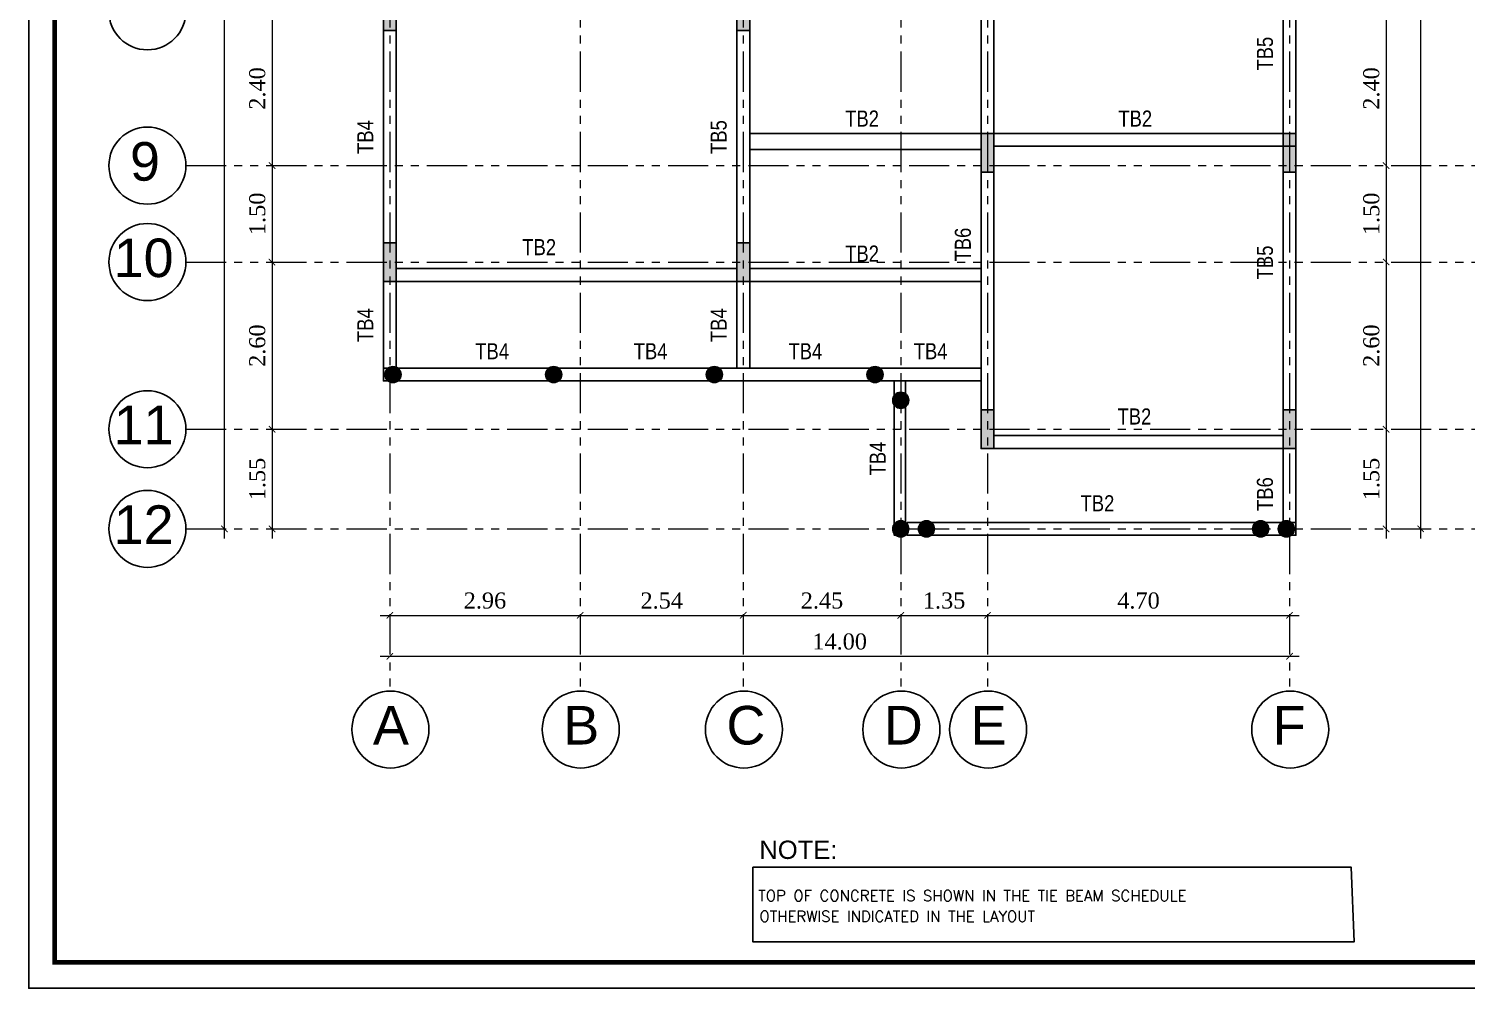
# Model space of a CAD drawing. Header units: metres. Extents: x 503482 to 1007323, y 2781056 to 5562345.
# Drawn here: x 503771.35 to 503793.72, y 2781078.7 to 2781093.62 of the extents above; entities that cross this region are included whole.
import ezdxf

# ---------------------------------------------------------------- set-up
doc = ezdxf.new("R2010")
doc.units = ezdxf.units.M
doc.header["$LTSCALE"] = 10
doc.header["$MEASUREMENT"] = 0
doc.header["$PDMODE"] = 3
doc.linetypes.add('PHANTOM2', pattern=[1.25, 0.625, -0.125, 0.125, -0.125, 0.125, -0.125])
doc.layers.get('0').update_dxf_attribs({"linetype": 'CONTINUOUS'})
doc.layers.get('DEFPOINTS').update_dxf_attribs({"linetype": 'CONTINUOUS'})
for name, color, linetype, lineweight in [('01_WALLS', 7, 'CONTINUOUS', 25), ('S-TIE BEAM', 3, 'CONTINUOUS', 25), ('TEXT', 254, 'CONTINUOUS', 13)]:
    doc.layers.add(name, color=color, linetype=linetype, lineweight=lineweight)
for name, color, linetype in [('A-TEXT', 2, 'CONTINUOUS'), ('A-VIEW-LN', 1, 'CONTINUOUS'), ('collumn', 7, 'CONTINUOUS'), ('G-BEAM TEXT', 4, 'CONTINUOUS'), ('M.TITLE BLOCK', 7, 'CONTINUOUS'), ('S-COL', 6, 'CONTINUOUS'), ('S-COL HATCH', 161, 'CONTINUOUS'), ('SH', 3, 'CONTINUOUS')]:
    doc.layers.add(name, color=color, linetype=linetype)
doc.styles.add('ANWAR', font='arial.ttf')
doc.styles.add('AREAL', font='times.ttf')
doc.styles.add('ARIELNARROW 30', font='ARIALN.TTF', dxfattribs={"height": 0.25})
doc.styles.add('ROMANS', font='ROMANS.SHX', dxfattribs={"width": 0.8, "height": 0.25})
doc.styles.add('TT', font='swissek.ttf')
doc.dimstyles.new('ANWER', dxfattribs={"dimtxt": 0.25, "dimasz": 0.1, "dimexe": 0.1, "dimexo": 0.25, "dimgap": 0.1, "dimtad": 1, "dimzin": 7, "dimdsep": 46, "dimtxsty": 'AREAL', "dimblk": 'ARCHTICK', "dimcen": 0.125, "dimdle": 0.15, "dimse1": 1, "dimse2": 1, "dimclrd": 41, "dimclre": 8, "dimclrt": 112, "dimadec": 0, "dimazin": 0, "dimtfac": 1, "dimtmove": 2, "dimatfit": 3, "dimfxl": 1, "dimtolj": 1, "dimtzin": 0, "dimlwd": 0, "dimlwe": 5, "dimarcsym": 0})

# ---------------------------------------------------------------- blocks, each defined once
blk = doc.blocks.new('_ArchTick')
at = {"color": 0, "linetype": 'ByBlock', "const_width": 0.15}
blk.add_lwpolyline([(-0.5, -0.5), (0.5, 0.5)], dxfattribs=at)
blk = doc.blocks.new('*D756')
at = {"layer": 'DEFPOINTS', "color": 0, "ltscale": 0.04, "transparency": 16777216}
for p in [(-15.157, -13.5), (-15.932, -15.9), (-15.157, -15.9)]:
    blk.add_point(p, dxfattribs=at)
at = {"layer": 'S-TIE BEAM', "color": 41, "lineweight": 0, "ltscale": 0.04, "transparency": 16777216}
blk.add_line((-15.932, -13.35), (-15.932, -16.05), dxfattribs=at)
at = {"layer": 'S-TIE BEAM', "color": 41, "lineweight": 0, "ltscale": 0.04, "transparency": 16777216, "xscale": 0.1, "yscale": 0.1, "zscale": 0.1}
for p, rotation in [((-15.932, -13.5), 90), ((-15.932, -15.9), 270)]:
    blk.add_blockref('_ArchTick', p, dxfattribs=dict(at, rotation=rotation))
at = {"layer": 'S-TIE BEAM', "color": 112, "ltscale": 0.04, "transparency": 16777216, "insert": (-16.16, -14.7), "char_height": 0.25, "attachment_point": 5, "rotation": 90, "style": 'AREAL'}
blk.add_mtext('\\A1;2.40', dxfattribs=at)
blk = doc.blocks.new('*D757')
at = {"layer": 'DEFPOINTS', "color": 0, "ltscale": 0.04, "transparency": 16777216}
for p in [(-15.157, -15.9), (-15.932, -17.4), (-15.157, -17.4)]:
    blk.add_point(p, dxfattribs=at)
at = {"layer": 'S-TIE BEAM', "color": 41, "lineweight": 0, "ltscale": 0.04, "transparency": 16777216}
blk.add_line((-15.932, -15.75), (-15.932, -17.55), dxfattribs=at)
at = {"layer": 'S-TIE BEAM', "color": 41, "lineweight": 0, "ltscale": 0.04, "transparency": 16777216, "xscale": 0.1, "yscale": 0.1, "zscale": 0.1}
for p, rotation in [((-15.932, -15.9), 90), ((-15.932, -17.4), 270)]:
    blk.add_blockref('_ArchTick', p, dxfattribs=dict(at, rotation=rotation))
at = {"layer": 'S-TIE BEAM', "color": 112, "ltscale": 0.04, "transparency": 16777216, "insert": (-16.16, -16.65), "char_height": 0.25, "attachment_point": 5, "rotation": 90, "style": 'AREAL'}
blk.add_mtext('\\A1;1.50', dxfattribs=at)
blk = doc.blocks.new('*D758')
at = {"layer": 'DEFPOINTS', "color": 0, "ltscale": 0.04, "transparency": 16777216}
for p in [(-15.157, -17.4), (-15.932, -20), (-15.157, -20)]:
    blk.add_point(p, dxfattribs=at)
at = {"layer": 'S-TIE BEAM', "color": 41, "lineweight": 0, "ltscale": 0.04, "transparency": 16777216}
blk.add_line((-15.932, -17.25), (-15.932, -20.15), dxfattribs=at)
at = {"layer": 'S-TIE BEAM', "color": 41, "lineweight": 0, "ltscale": 0.04, "transparency": 16777216, "xscale": 0.1, "yscale": 0.1, "zscale": 0.1}
for p, rotation in [((-15.932, -17.4), 90), ((-15.932, -20), 270)]:
    blk.add_blockref('_ArchTick', p, dxfattribs=dict(at, rotation=rotation))
at = {"layer": 'S-TIE BEAM', "color": 112, "ltscale": 0.04, "transparency": 16777216, "insert": (-16.16, -18.7), "char_height": 0.25, "attachment_point": 5, "rotation": 90, "style": 'AREAL'}
blk.add_mtext('\\A1;2.60', dxfattribs=at)
blk = doc.blocks.new('*D759')
at = {"layer": 'DEFPOINTS', "color": 0, "ltscale": 0.04, "transparency": 16777216}
for p in [(-15.157, -20), (-15.932, -21.55), (-15.157, -21.55)]:
    blk.add_point(p, dxfattribs=at)
at = {"layer": 'S-TIE BEAM', "color": 41, "lineweight": 0, "ltscale": 0.04, "transparency": 16777216}
blk.add_line((-15.932, -19.85), (-15.932, -21.7), dxfattribs=at)
at = {"layer": 'S-TIE BEAM', "color": 41, "lineweight": 0, "ltscale": 0.04, "transparency": 16777216, "xscale": 0.1, "yscale": 0.1, "zscale": 0.1}
for p, rotation in [((-15.932, -20), 90), ((-15.932, -21.55), 270)]:
    blk.add_blockref('_ArchTick', p, dxfattribs=dict(at, rotation=rotation))
at = {"layer": 'S-TIE BEAM', "color": 112, "ltscale": 0.04, "transparency": 16777216, "insert": (-16.16, -20.775), "char_height": 0.25, "attachment_point": 5, "rotation": 90, "style": 'AREAL'}
blk.add_mtext('\\A1;1.55', dxfattribs=at)
blk = doc.blocks.new('*D760')
at = {"layer": 'DEFPOINTS', "color": 0, "ltscale": 0.04, "transparency": 16777216}
for p in [(-16.673, -0.3), (-15.09, -0.3), (-16.077, -21.55)]:
    blk.add_point(p, dxfattribs=at)
at = {"layer": 'S-TIE BEAM', "color": 41, "lineweight": 0, "ltscale": 0.04, "transparency": 16777216}
blk.add_line((-16.673, -21.7), (-16.673, -0.15), dxfattribs=at)
at = {"layer": 'S-TIE BEAM', "color": 41, "lineweight": 0, "ltscale": 0.04, "transparency": 16777216, "xscale": 0.1, "yscale": 0.1, "zscale": 0.1}
for p, rotation in [((-16.673, -0.3), 90), ((-16.673, -21.55), 270)]:
    blk.add_blockref('_ArchTick', p, dxfattribs=dict(at, rotation=rotation))
at = {"layer": 'S-TIE BEAM', "color": 112, "ltscale": 0.04, "transparency": 16777216, "insert": (-16.901, -10.925), "char_height": 0.25, "attachment_point": 5, "rotation": 90, "style": 'AREAL'}
blk.add_mtext('\\A1;21.25', dxfattribs=at)
blk = doc.blocks.new('*D761')
at = {"layer": 'DEFPOINTS', "color": 0, "transparency": 16777216}
for p in [(-11.138, -22.895), (-14.1, -23.106), (-11.138, -23.106)]:
    blk.add_point(p, dxfattribs=at)
at = {"layer": 'S-COL', "color": 41, "linetype": 'Continuous', "lineweight": 0, "transparency": 16777216}
blk.add_line((-14.25, -22.895), (-10.988, -22.895), dxfattribs=at)
at = {"layer": 'S-COL', "color": 41, "lineweight": 0, "transparency": 16777216, "xscale": 0.1, "yscale": 0.1, "zscale": 0.1, "rotation": 180}
blk.add_blockref('_ArchTick', (-14.1, -22.895), dxfattribs=at)
at = {"layer": 'S-COL', "color": 41, "lineweight": 0, "transparency": 16777216, "xscale": 0.1, "yscale": 0.1, "zscale": 0.1}
blk.add_blockref('_ArchTick', (-11.138, -22.895), dxfattribs=at)
at = {"layer": 'S-COL', "color": 112, "transparency": 16777216, "insert": (-12.619, -22.667), "char_height": 0.25, "attachment_point": 5, "style": 'AREAL'}
blk.add_mtext('\\A1;2.96', dxfattribs=at)
blk = doc.blocks.new('*D762')
at = {"layer": 'DEFPOINTS', "color": 0, "transparency": 16777216}
for p in [(-8.6, -22.895), (-11.138, -23.106), (-8.6, -23.155)]:
    blk.add_point(p, dxfattribs=at)
at = {"layer": 'S-COL', "color": 41, "linetype": 'Continuous', "lineweight": 0, "transparency": 16777216}
blk.add_line((-11.288, -22.895), (-8.45, -22.895), dxfattribs=at)
at = {"layer": 'S-COL', "color": 41, "lineweight": 0, "transparency": 16777216, "xscale": 0.1, "yscale": 0.1, "zscale": 0.1, "rotation": 180}
blk.add_blockref('_ArchTick', (-11.138, -22.895), dxfattribs=at)
at = {"layer": 'S-COL', "color": 41, "lineweight": 0, "transparency": 16777216, "xscale": 0.1, "yscale": 0.1, "zscale": 0.1}
blk.add_blockref('_ArchTick', (-8.6, -22.895), dxfattribs=at)
at = {"layer": 'S-COL', "color": 112, "transparency": 16777216, "insert": (-9.869, -22.667), "char_height": 0.25, "attachment_point": 5, "style": 'AREAL'}
blk.add_mtext('\\A1;2.54', dxfattribs=at)
blk = doc.blocks.new('*D763')
at = {"layer": 'DEFPOINTS', "color": 0, "transparency": 16777216}
for p in [(-6.15, -22.895), (-8.6, -23.155), (-6.15, -23.155)]:
    blk.add_point(p, dxfattribs=at)
at = {"layer": 'S-COL', "color": 41, "linetype": 'Continuous', "lineweight": 0, "transparency": 16777216}
blk.add_line((-8.75, -22.895), (-6, -22.895), dxfattribs=at)
at = {"layer": 'S-COL', "color": 41, "lineweight": 0, "transparency": 16777216, "xscale": 0.1, "yscale": 0.1, "zscale": 0.1, "rotation": 180}
blk.add_blockref('_ArchTick', (-8.6, -22.895), dxfattribs=at)
at = {"layer": 'S-COL', "color": 41, "lineweight": 0, "transparency": 16777216, "xscale": 0.1, "yscale": 0.1, "zscale": 0.1}
blk.add_blockref('_ArchTick', (-6.15, -22.895), dxfattribs=at)
at = {"layer": 'S-COL', "color": 112, "transparency": 16777216, "insert": (-7.375, -22.667), "char_height": 0.25, "attachment_point": 5, "style": 'AREAL'}
blk.add_mtext('\\A1;2.45', dxfattribs=at)
blk = doc.blocks.new('*D764')
at = {"layer": 'DEFPOINTS', "color": 0, "transparency": 16777216}
for p in [(-4.8, -22.895), (-6.15, -23.155), (-4.8, -23.155)]:
    blk.add_point(p, dxfattribs=at)
at = {"layer": 'S-COL', "color": 41, "linetype": 'Continuous', "lineweight": 0, "transparency": 16777216}
blk.add_line((-6.3, -22.895), (-4.65, -22.895), dxfattribs=at)
at = {"layer": 'S-COL', "color": 41, "lineweight": 0, "transparency": 16777216, "xscale": 0.1, "yscale": 0.1, "zscale": 0.1, "rotation": 180}
blk.add_blockref('_ArchTick', (-6.15, -22.895), dxfattribs=at)
at = {"layer": 'S-COL', "color": 41, "lineweight": 0, "transparency": 16777216, "xscale": 0.1, "yscale": 0.1, "zscale": 0.1}
blk.add_blockref('_ArchTick', (-4.8, -22.895), dxfattribs=at)
at = {"layer": 'S-COL', "color": 112, "transparency": 16777216, "insert": (-5.475, -22.667), "char_height": 0.25, "attachment_point": 5, "style": 'AREAL'}
blk.add_mtext('\\A1;1.35', dxfattribs=at)
blk = doc.blocks.new('*D765')
at = {"layer": 'DEFPOINTS', "color": 0, "transparency": 16777216}
for p in [(-0.1, -22.895), (-4.8, -23.155), (-0.1, -23.155)]:
    blk.add_point(p, dxfattribs=at)
at = {"layer": 'S-COL', "color": 41, "linetype": 'Continuous', "lineweight": 0, "transparency": 16777216}
blk.add_line((-4.95, -22.895), (0.05, -22.895), dxfattribs=at)
at = {"layer": 'S-COL', "color": 41, "lineweight": 0, "transparency": 16777216, "xscale": 0.1, "yscale": 0.1, "zscale": 0.1, "rotation": 180}
blk.add_blockref('_ArchTick', (-4.8, -22.895), dxfattribs=at)
at = {"layer": 'S-COL', "color": 41, "lineweight": 0, "transparency": 16777216, "xscale": 0.1, "yscale": 0.1, "zscale": 0.1}
blk.add_blockref('_ArchTick', (-0.1, -22.895), dxfattribs=at)
at = {"layer": 'S-COL', "color": 112, "transparency": 16777216, "insert": (-2.45, -22.667), "char_height": 0.25, "attachment_point": 5, "style": 'AREAL'}
blk.add_mtext('\\A1;4.70', dxfattribs=at)
blk = doc.blocks.new('*D766')
at = {"layer": 'DEFPOINTS', "color": 0, "ltscale": 0.04, "transparency": 16777216}
for p in [(-0.1, -23.532), (-14.1, -23.906), (-0.1, -23.906)]:
    blk.add_point(p, dxfattribs=at)
at = {"layer": 'S-TIE BEAM', "color": 41, "lineweight": 0, "ltscale": 0.04, "transparency": 16777216}
blk.add_line((-14.25, -23.532), (0.05, -23.532), dxfattribs=at)
at = {"layer": 'S-TIE BEAM', "color": 41, "lineweight": 0, "ltscale": 0.04, "transparency": 16777216, "xscale": 0.1, "yscale": 0.1, "zscale": 0.1, "rotation": 180}
blk.add_blockref('_ArchTick', (-14.1, -23.532), dxfattribs=at)
at = {"layer": 'S-TIE BEAM', "color": 41, "lineweight": 0, "ltscale": 0.04, "transparency": 16777216, "xscale": 0.1, "yscale": 0.1, "zscale": 0.1}
blk.add_blockref('_ArchTick', (-0.1, -23.532), dxfattribs=at)
at = {"layer": 'S-TIE BEAM', "color": 112, "ltscale": 0.04, "transparency": 16777216, "insert": (-7.1, -23.304), "char_height": 0.25, "attachment_point": 5, "style": 'AREAL'}
blk.add_mtext('\\A1;14.00', dxfattribs=at)
blk = doc.blocks.new('*D774')
at = {"layer": 'DEFPOINTS', "color": 0, "ltscale": 0.04, "transparency": 16777216}
for p in [(2.176, -13.5), (1.402, -15.9), (2.176, -15.9)]:
    blk.add_point(p, dxfattribs=at)
at = {"layer": 'S-TIE BEAM', "color": 41, "lineweight": 0, "ltscale": 0.04, "transparency": 16777216}
blk.add_line((1.402, -13.35), (1.402, -16.05), dxfattribs=at)
at = {"layer": 'S-TIE BEAM', "color": 41, "lineweight": 0, "ltscale": 0.04, "transparency": 16777216, "xscale": 0.1, "yscale": 0.1, "zscale": 0.1}
for p, rotation in [((1.402, -13.5), 90), ((1.402, -15.9), 270)]:
    blk.add_blockref('_ArchTick', p, dxfattribs=dict(at, rotation=rotation))
at = {"layer": 'S-TIE BEAM', "color": 112, "ltscale": 0.04, "transparency": 16777216, "insert": (1.174, -14.7), "char_height": 0.25, "attachment_point": 5, "rotation": 90, "style": 'AREAL'}
blk.add_mtext('\\A1;2.40', dxfattribs=at)
blk = doc.blocks.new('*D775')
at = {"layer": 'DEFPOINTS', "color": 0, "ltscale": 0.04, "transparency": 16777216}
for p in [(2.176, -15.9), (1.402, -17.4), (2.176, -17.4)]:
    blk.add_point(p, dxfattribs=at)
at = {"layer": 'S-TIE BEAM', "color": 41, "lineweight": 0, "ltscale": 0.04, "transparency": 16777216}
blk.add_line((1.402, -15.75), (1.402, -17.55), dxfattribs=at)
at = {"layer": 'S-TIE BEAM', "color": 41, "lineweight": 0, "ltscale": 0.04, "transparency": 16777216, "xscale": 0.1, "yscale": 0.1, "zscale": 0.1}
for p, rotation in [((1.402, -15.9), 90), ((1.402, -17.4), 270)]:
    blk.add_blockref('_ArchTick', p, dxfattribs=dict(at, rotation=rotation))
at = {"layer": 'S-TIE BEAM', "color": 112, "ltscale": 0.04, "transparency": 16777216, "insert": (1.174, -16.65), "char_height": 0.25, "attachment_point": 5, "rotation": 90, "style": 'AREAL'}
blk.add_mtext('\\A1;1.50', dxfattribs=at)
blk = doc.blocks.new('*D776')
at = {"layer": 'DEFPOINTS', "color": 0, "ltscale": 0.04, "transparency": 16777216}
for p in [(2.176, -17.4), (1.402, -20), (2.176, -20)]:
    blk.add_point(p, dxfattribs=at)
at = {"layer": 'S-TIE BEAM', "color": 41, "lineweight": 0, "ltscale": 0.04, "transparency": 16777216}
blk.add_line((1.402, -17.25), (1.402, -20.15), dxfattribs=at)
at = {"layer": 'S-TIE BEAM', "color": 41, "lineweight": 0, "ltscale": 0.04, "transparency": 16777216, "xscale": 0.1, "yscale": 0.1, "zscale": 0.1}
for p, rotation in [((1.402, -17.4), 90), ((1.402, -20), 270)]:
    blk.add_blockref('_ArchTick', p, dxfattribs=dict(at, rotation=rotation))
at = {"layer": 'S-TIE BEAM', "color": 112, "ltscale": 0.04, "transparency": 16777216, "insert": (1.174, -18.7), "char_height": 0.25, "attachment_point": 5, "rotation": 90, "style": 'AREAL'}
blk.add_mtext('\\A1;2.60', dxfattribs=at)
blk = doc.blocks.new('*D741')
at = {"layer": 'DEFPOINTS', "color": 0, "ltscale": 0.04, "transparency": 16777216}
for p in [(2.176, -20), (1.402, -21.55), (2.176, -21.55)]:
    blk.add_point(p, dxfattribs=at)
at = {"layer": 'S-TIE BEAM', "color": 41, "lineweight": 0, "ltscale": 0.04, "transparency": 16777216}
blk.add_line((1.402, -19.85), (1.402, -21.7), dxfattribs=at)
at = {"layer": 'S-TIE BEAM', "color": 41, "lineweight": 0, "ltscale": 0.04, "transparency": 16777216, "xscale": 0.1, "yscale": 0.1, "zscale": 0.1}
for p, rotation in [((1.402, -20), 90), ((1.402, -21.55), 270)]:
    blk.add_blockref('_ArchTick', p, dxfattribs=dict(at, rotation=rotation))
at = {"layer": 'S-TIE BEAM', "color": 112, "ltscale": 0.04, "transparency": 16777216, "insert": (1.174, -20.775), "char_height": 0.25, "attachment_point": 5, "rotation": 90, "style": 'AREAL'}
blk.add_mtext('\\A1;1.55', dxfattribs=at)
blk = doc.blocks.new('*D742')
at = {"layer": 'DEFPOINTS', "color": 0, "ltscale": 0.04, "transparency": 16777216}
for p in [(1.94, -0.3), (2.244, -0.3), (1.257, -21.55)]:
    blk.add_point(p, dxfattribs=at)
at = {"layer": 'S-TIE BEAM', "color": 41, "lineweight": 0, "ltscale": 0.04, "transparency": 16777216}
blk.add_line((1.94, -21.7), (1.94, -0.15), dxfattribs=at)
at = {"layer": 'S-TIE BEAM', "color": 41, "lineweight": 0, "ltscale": 0.04, "transparency": 16777216, "xscale": 0.1, "yscale": 0.1, "zscale": 0.1}
for p, rotation in [((1.94, -0.3), 90), ((1.94, -21.55), 270)]:
    blk.add_blockref('_ArchTick', p, dxfattribs=dict(at, rotation=rotation))
at = {"layer": 'S-TIE BEAM', "color": 112, "ltscale": 0.04, "transparency": 16777216, "insert": (1.713, -10.925), "char_height": 0.25, "attachment_point": 5, "rotation": 90, "style": 'AREAL'}
blk.add_mtext('\\A1;21.25', dxfattribs=at)
blk = doc.blocks.new('A$Ca7303c29')
at = {"layer": '01_WALLS', "ltscale": 0.04}
h = blk.add_hatch(color=161, dxfattribs=at)
h.dxf.hatch_style = 1
h.paths.add_polyline_path([(9.2, 0.3), (9.4, 0.3), (9.4, -0.3), (9.2, -0.3)])
h = blk.add_hatch(color=161, dxfattribs=at)
h.dxf.hatch_style = 1
h.paths.add_polyline_path([(13.9, -1.705), (14.1, -1.705), (14.1, -2.305), (13.9, -2.305)])
h = blk.add_hatch(color=161, dxfattribs=at)
h.dxf.hatch_style = 1
h.paths.add_polyline_path([(-0.1, -2.898), (0.1, -2.898), (0.1, -3.098), (-0.1, -3.098)])
h = blk.add_hatch(color=161, dxfattribs=at)
h.dxf.hatch_style = 1
h.paths.add_polyline_path([(5.4, -2.898), (5.6, -2.898), (5.6, -3.098), (5.4, -3.098)])
h = blk.add_hatch(color=161, dxfattribs=at)
h.dxf.hatch_style = 1
h.paths.add_polyline_path([(-0.1, -4.108), (0.1, -4.108), (0.1, -4.708), (-0.1, -4.708)])
h = blk.add_hatch(color=161, dxfattribs=at)
h.dxf.hatch_style = 1
h.paths.add_polyline_path([(5.6, -4.108), (5.4, -4.108), (5.4, -4.708), (5.6, -4.708)])
h = blk.add_hatch(color=161, dxfattribs=at)
h.dxf.hatch_style = 1
h.paths.add_polyline_path([(5.6, -5.218), (5.4, -5.218), (5.4, -5.618), (5.6, -5.618)])
h = blk.add_hatch(color=161, dxfattribs=at)
h.dxf.hatch_style = 1
h.paths.add_polyline_path([(9.2, -9.5), (9.4, -9.5), (9.4, -10.1), (9.2, -10.1)])
at = {"layer": 'S-COL HATCH', "ltscale": 0.04}
h = blk.add_hatch(color=161, dxfattribs=at)
h.dxf.hatch_style = 1
h.paths.add_polyline_path([(13.9, 0.3), (14.1, 0.3), (14.1, -0.3), (13.9, -0.3)])
h = blk.add_hatch(color=161, dxfattribs=at)
h.dxf.hatch_style = 1
h.paths.add_polyline_path([(9.2, -1.705), (9.4, -1.705), (9.4, -2.305), (9.2, -2.305)])
h = blk.add_hatch(color=161, dxfattribs=at)
h.dxf.hatch_style = 1
h.paths.add_polyline_path([(9.2, -5.418), (9.4, -5.418), (9.4, -6.018), (9.2, -6.018)])
h = blk.add_hatch(color=161, dxfattribs=at)
h.dxf.hatch_style = 1
h.paths.add_polyline_path([(13.9, -5.602), (14.1, -5.602), (14.1, -6.202), (13.9, -6.202)])
h = blk.add_hatch(color=161, dxfattribs=at)
h.dxf.hatch_style = 1
h.paths.add_polyline_path([(-0.1, -9.009), (0.1, -9.009), (0.1, -9.609), (-0.1, -9.609)])
h = blk.add_hatch(color=161, dxfattribs=at)
h.dxf.hatch_style = 1
h.paths.add_polyline_path([(5.4, -9.35), (5.6, -9.35), (5.6, -9.95), (5.4, -9.95)])
h = blk.add_hatch(color=161, dxfattribs=at)
h.dxf.hatch_style = 1
h.paths.add_polyline_path([(13.9, -11.1), (14.1, -11.1), (14.1, -11.7), (13.9, -11.7)])
h = blk.add_hatch(color=161, dxfattribs=at)
h.dxf.hatch_style = 1
h.paths.add_polyline_path([(-0.1, -12.9), (0.1, -12.9), (0.1, -13.5), (-0.1, -13.5)])
h = blk.add_hatch(color=161, dxfattribs=at)
h.dxf.hatch_style = 1
h.paths.add_polyline_path([(5.4, -12.9), (5.6, -12.9), (5.6, -13.5), (5.4, -13.5)])
h = blk.add_hatch(color=161, dxfattribs=at)
h.dxf.hatch_style = 1
h.paths.add_polyline_path([(9.2, -15.1), (9.4, -15.1), (9.4, -15.7), (9.2, -15.7)])
h = blk.add_hatch(color=161, dxfattribs=at)
h.dxf.hatch_style = 1
h.paths.add_polyline_path([(13.9, -15.1), (14.1, -15.1), (14.1, -15.7), (13.9, -15.7)])
h = blk.add_hatch(color=161, dxfattribs=at)
h.dxf.hatch_style = 1
h.paths.add_polyline_path([(-0.1, -16.8), (0.1, -16.8), (0.1, -17.4), (-0.1, -17.4)])
h = blk.add_hatch(color=161, dxfattribs=at)
h.dxf.hatch_style = 1
h.paths.add_polyline_path([(5.4, -16.8), (5.6, -16.8), (5.6, -17.4), (5.4, -17.4)])
h = blk.add_hatch(color=161, dxfattribs=at)
h.dxf.hatch_style = 1
edge = h.paths.add_edge_path()
edge.add_arc((0.05, -18.85), 0.125, 0, 360)
h = blk.add_hatch(color=161, dxfattribs=at)
h.dxf.hatch_style = 1
edge = h.paths.add_edge_path()
edge.add_arc((2.55, -18.85), 0.125, 0, 360)
h = blk.add_hatch(color=161, dxfattribs=at)
h.dxf.hatch_style = 1
edge = h.paths.add_edge_path()
edge.add_arc((5.05, -18.85), 0.125, 0, 360)
h = blk.add_hatch(color=161, dxfattribs=at)
h.dxf.hatch_style = 1
edge = h.paths.add_edge_path()
edge.add_arc((7.55, -18.85), 0.125, 0, 360)
h = blk.add_hatch(color=161, dxfattribs=at)
h.dxf.hatch_style = 1
edge = h.paths.add_edge_path()
edge.add_arc((7.95, -19.25), 0.125, 0, 360)
h = blk.add_hatch(color=161, dxfattribs=at)
h.dxf.hatch_style = 1
h.paths.add_polyline_path([(9.2, -19.4), (9.4, -19.4), (9.4, -20), (9.2, -20)])
h = blk.add_hatch(color=161, dxfattribs=at)
h.dxf.hatch_style = 1
h.paths.add_polyline_path([(13.9, -19.4), (14.1, -19.4), (14.1, -20), (13.9, -20)])
h = blk.add_hatch(color=161, dxfattribs=at)
h.dxf.hatch_style = 1
edge = h.paths.add_edge_path()
edge.add_arc((7.95, -21.25), 0.125, 0, 360)
h = blk.add_hatch(color=161, dxfattribs=at)
h.dxf.hatch_style = 1
edge = h.paths.add_edge_path()
edge.add_arc((8.35, -21.25), 0.125, 0, 360)
h = blk.add_hatch(color=161, dxfattribs=at)
h.dxf.hatch_style = 1
edge = h.paths.add_edge_path()
edge.add_arc((13.55, -21.25), 0.125, 0, 360)
h = blk.add_hatch(color=161, dxfattribs=at)
h.dxf.hatch_style = 1
edge = h.paths.add_edge_path()
edge.add_arc((13.95, -21.25), 0.125, 0, 360)
at = {"layer": '01_WALLS', "color": 6, "ltscale": 0.04}
for points in [[(-0.1, -2.898), (0.1, -2.898), (0.1, -3.098), (-0.1, -3.098)], [(5.4, -2.898), (5.6, -2.898), (5.6, -3.098), (5.4, -3.098)], [(-0.1, -4.108), (0.1, -4.108), (0.1, -4.708), (-0.1, -4.708)], [(5.6, -4.108), (5.4, -4.108), (5.4, -4.708), (5.6, -4.708)], [(5.6, -5.218), (5.4, -5.218), (5.4, -5.618), (5.6, -5.618)], [(9.2, -9.5), (9.4, -9.5), (9.4, -10.1), (9.2, -10.1)]]:
    blk.add_lwpolyline(points, close=True, dxfattribs=at)
at = {"layer": 'S-COL', "color": 6, "ltscale": 0.04}
for points in [[(9.2, 0.3), (9.4, 0.3), (9.4, -0.3), (9.2, -0.3)], [(13.9, 0.3), (14.1, 0.3), (14.1, -0.3), (13.9, -0.3)], [(9.2, -1.705), (9.4, -1.705), (9.4, -2.305), (9.2, -2.305)], [(9.2, -5.418), (9.4, -5.418), (9.4, -6.018), (9.2, -6.018)], [(13.9, -5.602), (14.1, -5.602), (14.1, -6.202), (13.9, -6.202)], [(-0.1, -9.009), (0.1, -9.009), (0.1, -9.609), (-0.1, -9.609)], [(5.4, -9.35), (5.6, -9.35), (5.6, -9.95), (5.4, -9.95)], [(13.9, -11.1), (14.1, -11.1), (14.1, -11.7), (13.9, -11.7)], [(-0.1, -12.9), (0.1, -12.9), (0.1, -13.5), (-0.1, -13.5)], [(5.4, -12.9), (5.6, -12.9), (5.6, -13.5), (5.4, -13.5)], [(9.2, -15.1), (9.4, -15.1), (9.4, -15.7), (9.2, -15.7)], [(13.9, -15.1), (14.1, -15.1), (14.1, -15.7), (13.9, -15.7)], [(-0.1, -16.8), (0.1, -16.8), (0.1, -17.4), (-0.1, -17.4)], [(5.4, -16.8), (5.6, -16.8), (5.6, -17.4), (5.4, -17.4)], [(9.2, -19.4), (9.4, -19.4), (9.4, -20), (9.2, -20)], [(13.9, -19.4), (14.1, -19.4), (14.1, -20), (13.9, -20)]]:
    blk.add_lwpolyline(points, close=True, dxfattribs=at)
for centre in [(0.05, -18.85), (2.55, -18.85), (5.05, -18.85), (7.55, -18.85), (7.95, -19.25), (7.95, -21.25), (8.35, -21.25), (13.55, -21.25), (13.95, -21.25)]:
    blk.add_circle(centre, 0.125, dxfattribs=at)
at = {"layer": 'S-COL HATCH', "color": 6, "ltscale": 0.04}
blk.add_lwpolyline([(13.9, -1.705), (14.1, -1.705), (14.1, -2.305), (13.9, -2.305)], close=True, dxfattribs=at)
blk = doc.blocks.new('A$C9677af75')
at = {"color": 252}
for centre in [(-17.871, -13.5), (-17.871, -15.9), (-17.871, -17.4), (-17.871, -20), (-17.871, -21.55), (-14.09, -24.671), (-11.129, -24.671), (-8.59, -24.671), (-6.14, -24.671), (-4.79, -24.671), (-0.09, -24.671)]:
    blk.add_circle(centre, 0.599, dxfattribs=at)
at = {"layer": 'A-VIEW-LN', "color": 252, "linetype": 'PHANTOM2', "lineweight": 5, "ltscale": 0.1}
for p, q in [((-14.1, 2.123), (-14.1, -24.071)), ((-11.138, 2.123), (-11.138, -24.071)), ((-8.6, 2.123), (-8.6, -24.071)), ((-6.15, 2.123), (-6.15, -24.071)), ((-4.8, 2.123), (-4.8, -24.071)), ((-0.1, 2.123), (-0.1, -24.071)), ((-17.271, -15.9), (2.858, -15.9)), ((-17.271, -17.4), (2.858, -17.4)), ((-17.271, -20), (2.858, -20)), ((-17.271, -21.55), (2.858, -21.55))]:
    blk.add_line(p, q, dxfattribs=at)
at = {"layer": 'A-TEXT', "style": 'ANWAR'}
for s, p in [('9', (-18.142, -16.134)), ('10', (-18.396, -17.634)), ('11', (-18.396, -20.234)), ('12', (-18.396, -21.784)), ('A', (-14.362, -24.904)), ('B', (-11.4, -24.904)), ('C', (-8.862, -24.904)), ('D', (-6.412, -24.904)), ('E', (-5.062, -24.904)), ('F', (-0.362, -24.904))]:
    blk.add_text(s, height=0.6, dxfattribs=at).set_placement(p)
at = {"layer": 'S-COL'}
for base, p1, p2, picture, middle in [((-11.138, -22.895), (-14.1, -23.106), (-11.138, -23.106), '*D761', (-12.619, -22.667)), ((-8.6, -22.895), (-11.138, -23.106), (-8.6, -23.155), '*D762', (-9.869, -22.667)), ((-6.15, -22.895), (-8.6, -23.155), (-6.15, -23.155), '*D763', (-7.375, -22.667)), ((-4.8, -22.895), (-6.15, -23.155), (-4.8, -23.155), '*D764', (-5.475, -22.667)), ((-0.1, -22.895), (-4.8, -23.155), (-0.1, -23.155), '*D765', (-2.45, -22.667))]:
    dim = blk.add_linear_dim(base=base, p1=p1, p2=p2, dimstyle='ANWER', override={"dimfxl": 0.125, "dimfxlon": 1}, dxfattribs=at)
    dim.commit()
    dim.dimension.update_dxf_attribs({"geometry": picture, "text_midpoint": middle})
at = {"layer": 'S-TIE BEAM', "ltscale": 0.04}
for base, p1, p2, picture, middle in [((-16.673, -0.3), (-16.077, -21.55), (-15.09, -0.3), '*D760', (-16.901, -10.925)), ((1.94, -0.3), (1.257, -21.55), (2.244, -0.3), '*D742', (1.713, -10.925)), ((-15.932, -15.9), (-15.157, -13.5), (-15.157, -15.9), '*D756', (-16.16, -14.7)), ((1.402, -15.9), (2.176, -13.5), (2.176, -15.9), '*D774', (1.174, -14.7)), ((-15.932, -17.4), (-15.157, -15.9), (-15.157, -17.4), '*D757', (-16.16, -16.65)), ((1.402, -17.4), (2.176, -15.9), (2.176, -17.4), '*D775', (1.174, -16.65)), ((-15.932, -20), (-15.157, -17.4), (-15.157, -20), '*D758', (-16.16, -18.7)), ((1.402, -20), (2.176, -17.4), (2.176, -20), '*D776', (1.174, -18.7)), ((-15.932, -21.55), (-15.157, -20), (-15.157, -21.55), '*D759', (-16.16, -20.775)), ((1.402, -21.55), (2.176, -20), (2.176, -21.55), '*D741', (1.174, -20.775))]:
    dim = blk.add_linear_dim(base=base, p1=p1, p2=p2, angle=90, dimstyle='ANWER', dxfattribs=at)
    dim.commit()
    dim.dimension.update_dxf_attribs({"geometry": picture, "text_midpoint": middle})
dim = blk.add_linear_dim(base=(-0.1, -23.532), p1=(-14.1, -23.906), p2=(-0.1, -23.906), dimstyle='ANWER', dxfattribs=at)
dim.commit()
dim.dimension.update_dxf_attribs({"geometry": '*D766', "text_midpoint": (-7.1, -23.304)})

msp = doc.modelspace()

# ---------------------------------------------------------------- linework, layer by layer
at = {"layer": 'collumn', "color": 1, "ltscale": 24}
msp.add_lwpolyline([(503782.614, 2781080.584), (503791.924, 2781080.584), (503791.973, 2781079.424), (503782.614, 2781079.424)], close=True, dxfattribs=at)
at = {"layer": 'M.TITLE BLOCK', "color": 253, "linetype": 'Continuous', "ltscale": 24}
msp.add_lwpolyline([(503771.349, 2781112.871), (503821.011, 2781112.871), (503821.011, 2781078.7), (503771.349, 2781078.7)], close=True, dxfattribs=at)
msp.add_lwpolyline([(503771.349, 2781112.871), (503821.011, 2781112.871), (503821.011, 2781078.7), (503771.349, 2781078.7)], close=True, dxfattribs=at)
at = {"layer": 'M.TITLE BLOCK', "color": 252, "const_width": 0.0705}
msp.add_lwpolyline([(503771.753, 2781112.467), (503820.607, 2781112.467), (503820.607, 2781079.104), (503771.753, 2781079.104)], close=True, dxfattribs=at)
msp.add_lwpolyline([(503771.753, 2781112.467), (503820.607, 2781112.467), (503820.607, 2781079.104), (503771.753, 2781079.104)], close=True, dxfattribs=at)
at = {"layer": 'S-TIE BEAM', "ltscale": 0.04}
for points in [[(503786.166, 2781096.995), (503786.366, 2781096.995), (503786.366, 2781091.995), (503786.166, 2781091.995)], [(503790.866, 2781095.395), (503791.066, 2781095.395), (503791.066, 2781091.795), (503790.866, 2781091.795)], [(503776.866, 2781093.595), (503777.066, 2781093.595), (503777.066, 2781090.295), (503776.866, 2781090.295)], [(503782.366, 2781093.595), (503782.566, 2781093.595), (503782.566, 2781090.295), (503782.366, 2781090.295)], [(503782.566, 2781091.995), (503786.166, 2781091.995), (503786.166, 2781091.745), (503782.566, 2781091.745)], [(503786.366, 2781091.995), (503790.866, 2781091.995), (503790.866, 2781091.795), (503786.366, 2781091.795)], [(503786.166, 2781091.395), (503786.366, 2781091.395), (503786.366, 2781087.695), (503786.166, 2781087.695)], [(503790.866, 2781091.395), (503791.066, 2781091.395), (503791.066, 2781087.695), (503790.866, 2781087.695)], [(503777.066, 2781089.895), (503782.366, 2781089.895), (503782.366, 2781089.695), (503777.066, 2781089.695)], [(503782.566, 2781089.895), (503786.166, 2781089.895), (503786.166, 2781089.695), (503782.566, 2781089.695)], [(503777.066, 2781089.695), (503776.866, 2781089.695), (503776.866, 2781088.345), (503777.066, 2781088.345)], [(503782.366, 2781088.345), (503782.566, 2781088.345), (503782.566, 2781089.695), (503782.366, 2781089.695)], [(503776.866, 2781088.345), (503786.166, 2781088.345), (503786.166, 2781088.145), (503776.866, 2781088.145)], [(503784.816, 2781088.145), (503784.991, 2781088.145), (503784.991, 2781085.745), (503784.816, 2781085.745)], [(503786.366, 2781087.295), (503790.866, 2781087.295), (503790.866, 2781087.095), (503786.366, 2781087.095)], [(503790.866, 2781087.095), (503791.066, 2781087.095), (503791.066, 2781085.945), (503790.866, 2781085.945)], [(503785.016, 2781085.945), (503791.066, 2781085.945), (503791.066, 2781085.745), (503785.016, 2781085.745)]]:
    msp.add_lwpolyline(points, close=True, dxfattribs=at)

# ---------------------------------------------------------------- block references
for name, p in [('A$C9677af75', (503791.066, 2781107.395)), ('A$Ca7303c29', (503776.966, 2781107.095))]:
    msp.add_blockref(name, p, dxfattribs=at)

# ---------------------------------------------------------------- texts
at = {"layer": 'G-BEAM TEXT', "color": 4, "ltscale": 0.05, "char_height": 0.25, "attachment_point": 5, "rotation": 90, "style": 'ARIELNARROW 30'}
for s, insert in [('\\A1;TB5', (503790.584, 2781093.236)), ('\\A1;TB4', (503776.584, 2781091.939)), ('\\A1;TB5', (503782.084, 2781091.939)), ('\\A1;TB6', (503785.884, 2781090.267)), ('\\A1;TB5', (503790.584, 2781089.989)), ('\\A1;TB4', (503776.584, 2781089.014)), ('\\A1;TB4', (503782.084, 2781089.014)), ('\\A1;TB4', (503784.558, 2781086.938)), ('\\A1;TB6', (503790.584, 2781086.386))]:
    msp.add_mtext(s, dxfattribs=dict(at, insert=insert))
at = {"layer": 'G-BEAM TEXT', "color": 4, "ltscale": 0.05, "char_height": 0.25, "attachment_point": 5, "style": 'ARIELNARROW 30'}
for s, insert in [('\\A1;TB2', (503784.315, 2781092.227)), ('\\A1;TB2', (503788.565, 2781092.227)), ('\\A1;TB2', (503779.291, 2781090.227)), ('\\A1;TB2', (503784.315, 2781090.127)), ('\\A1;TB4', (503778.559, 2781088.608)), ('\\A1;TB4', (503781.024, 2781088.608)), ('\\A1;TB4', (503783.432, 2781088.608)), ('\\A1;TB4', (503785.381, 2781088.608)), ('\\A1;TB2', (503788.552, 2781087.593)), ('\\A1;TB2', (503787.977, 2781086.243))]:
    msp.add_mtext(s, dxfattribs=dict(at, insert=insert))
at = {"layer": 'SH', "color": 2, "style": 'ROMANS'}
for s, p in [('TOP OF CONCRETE IS SHOWN IN THE TIE BEAM SCHEDULE', (503782.699, 2781080.055)), ('OTHERWISE INDICATED IN THE LAYOUT', (503782.717, 2781079.733))]:
    msp.add_text(s, height=0.16989, rotation=359.999, dxfattribs=at).set_placement(p)
at = {"layer": 'TEXT', "style": 'TT'}
msp.add_text('NOTE:', height=0.2848, dxfattribs=at).set_placement((503782.716, 2781080.711))

doc.saveas('drawing.dxf')
